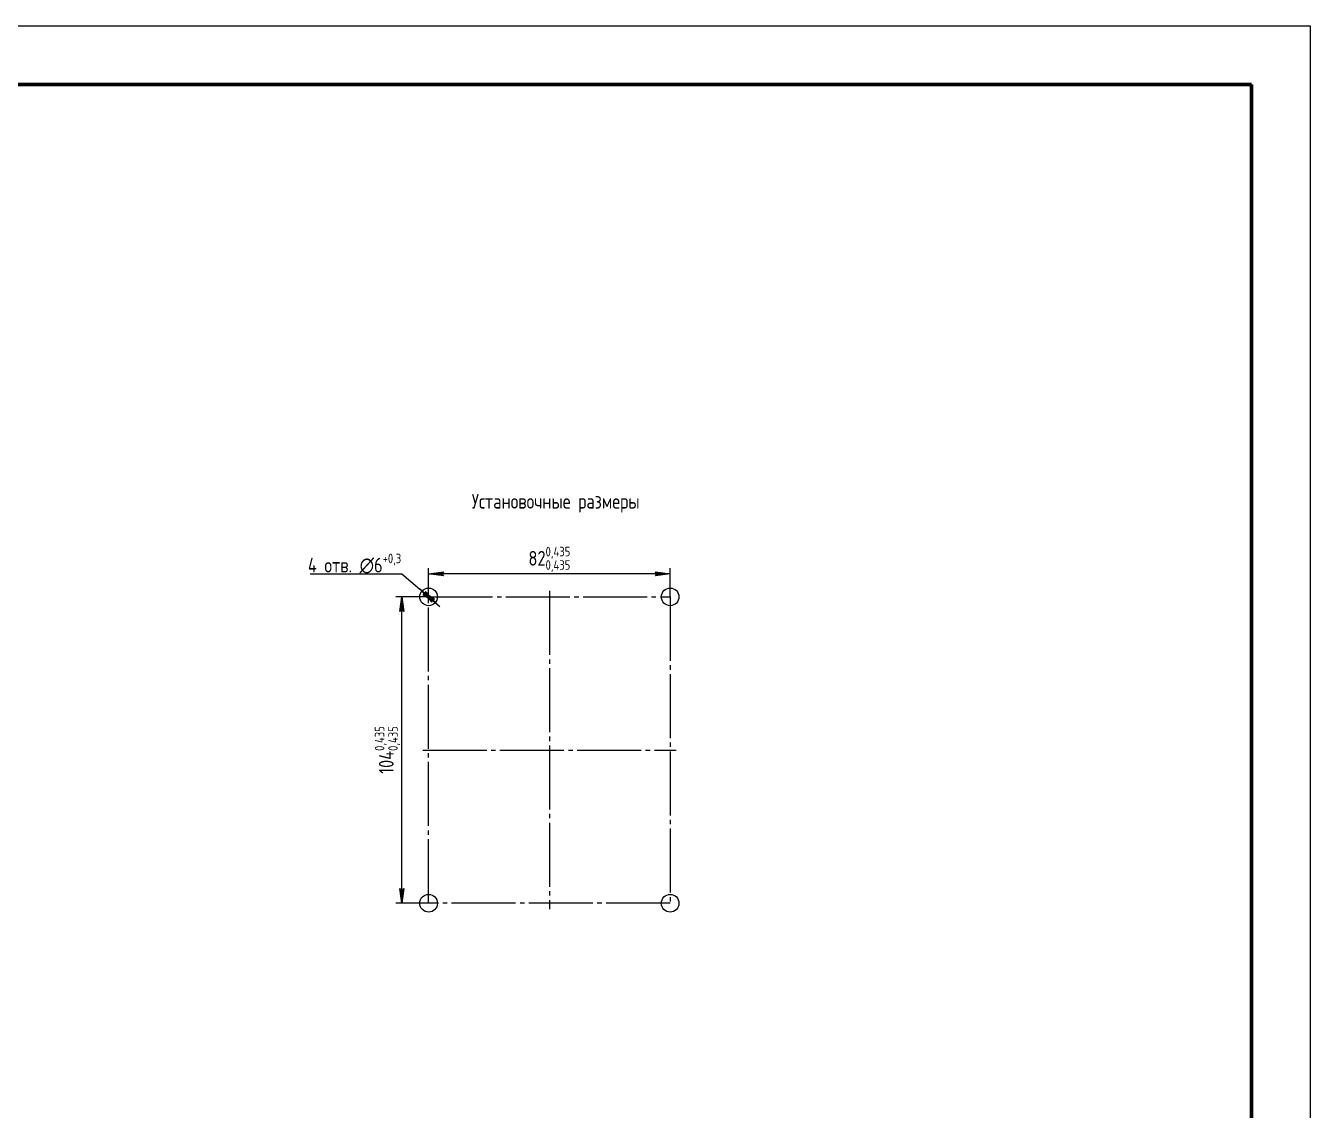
# Model space of a CAD drawing. Header units: millimetres. Extents: x -102 to 318, y -87 to 210.
# Drawn here: x 208.9 to 318, y 117.9 to 210 of the extents above; entities that cross this region are included whole.
import ezdxf
from ezdxf.enums import TextEntityAlignment as Align

# ---------------------------------------------------------------- set-up
doc = ezdxf.new("R2010")
doc.units = ezdxf.units.MM
for name, pattern in [('K5LT32768', [0]), ('K5LT_AXLED', [26.227272, 21.727272, -1.5, 1.5, -1.5]), ('K5LT_BASIC', [0]), ('K5LT_THIN', [0])]:
    doc.linetypes.add(name, pattern=pattern)
for name, color, linetype in [('BORDER_TEXT', 7, 'Continuous'), ('TEXT', 4, 'Continuous'), ('TEXT_TRANSLATION_EN', 51, 'Continuous'), ('TITLE_TEXT', 7, 'Continuous'), ('Системный слой', 7, 'Continuous')]:
    doc.layers.add(name, color=color, linetype=linetype)
doc.styles.add('KDIMTEXTSTYLE', font='GOST_AU.SHX', dxfattribs={"width": 0.96, "oblique": 15, "height": 5})
doc.styles.get("Standard").update_dxf_attribs({"font": 'GOST_A.TTF'})
doc.dimstyles.new('KDIMSTYLE (1.00)', dxfattribs={"dimtxt": 5, "dimasz": 1, "dimexe": 2, "dimexo": 0, "dimgap": 1, "dimtad": 1, "dimtxsty": 'KDIMTEXTSTYLE', "dimsah": 1, "dimcen": 0, "dimdle": 1, "dimazin": 3, "dimtfac": 0.667, "dimtmove": 0, "dimatfit": 3, "dimtvp": 1})

# ---------------------------------------------------------------- blocks, each defined once
blk = doc.blocks.new('KDIMARROW_01')
at = {"layer": 'Системный слой'}
blk.add_hatch(color=0, dxfattribs=at).paths.add_polyline_path([(0, 0), (-5, 0.66), (-4.5, 0), (-5, -0.66)])
at = {"layer": 'Системный слой', "color": 0, "linetype": 'K5LT_THIN', "lineweight": 18}
for p, q in [((-4.5, 0), (-5, 0.66)), ((-5, 0.66), (0, 0)), ((0, 0), (-5, -0.66)), ((-5, -0.66), (-4.5, 0)), ((0, 0), (-1, 0))]:
    blk.add_line(p, q, dxfattribs=at)
blk = doc.blocks.new('*D441')
at = {"layer": 'Defpoints', "color": 0, "transparency": 16777216}
for p in [(-41, 59.79), (-41, 52), (41, 52)]:
    blk.add_point(p, dxfattribs=at)
at = {"layer": 'Системный слой', "color": 0, "lineweight": -2, "transparency": 16777216}
for p, q in [((-41, 52), (-41, 61.79)), ((41, 52), (41, 61.79)), ((40, 59.79), (-40, 59.79))]:
    blk.add_line(p, q, dxfattribs=at)
at = {"layer": 'Системный слой', "color": 0, "lineweight": -2, "transparency": 16777216, "rotation": 180}
blk.add_blockref('KDIMARROW_01', (-41, 59.79), dxfattribs=at)
at = {"layer": 'Системный слой', "color": 0, "lineweight": -2, "transparency": 16777216}
blk.add_blockref('KDIMARROW_01', (41, 59.79), dxfattribs=at)
at = {"layer": 'Системный слой', "color": 7, "transparency": 16777216, "insert": (0, 65.08), "char_height": 5, "attachment_point": 5}
blk.add_mtext('\\A1;82\\H0.65x;\\S0,435^ 0,435;\\H1.5x;', dxfattribs=at)
blk = doc.blocks.new('*D442')
at = {"layer": 'Defpoints', "color": 0, "transparency": 16777216}
for p in [(-50.09, 52), (-41, 52), (-41, -52)]:
    blk.add_point(p, dxfattribs=at)
at = {"layer": 'Системный слой', "color": 0, "lineweight": -2, "transparency": 16777216}
for p, q in [((-41, 52), (-52.09, 52)), ((-50.09, -51), (-50.09, 51)), ((-41, -52), (-52.09, -52))]:
    blk.add_line(p, q, dxfattribs=at)
for p, rotation in [((-50.09, 52), 90), ((-50.09, -52), 270)]:
    blk.add_blockref('KDIMARROW_01', p, dxfattribs=dict(at, rotation=rotation))
at = {"layer": 'Системный слой', "color": 7, "transparency": 16777216, "insert": (-55.37, 0), "char_height": 5, "attachment_point": 5, "rotation": 90}
blk.add_mtext('\\A1;104\\H0.65x;\\S0,435^ 0,435;\\H1.5x;', dxfattribs=at)
blk = doc.blocks.new('KDIMARROW_02')
at = {"layer": 'Системный слой'}
blk.add_hatch(color=0, dxfattribs=at).paths.add_polyline_path([(4.5, 0), (5, 0.66), (0, 0), (5, -0.66)])
at = {"layer": 'Системный слой', "color": 0, "linetype": 'K5LT_THIN', "lineweight": 18}
for p, q in [((0, 0), (-1, 0)), ((5, 0.66), (0, 0)), ((0, 0), (5, -0.66)), ((0, 0), (7, 0)), ((4.5, 0), (5, 0.66)), ((5, -0.66), (4.5, 0))]:
    blk.add_line(p, q, dxfattribs=at)
blk = doc.blocks.new('*D443')
at = {"layer": 'Defpoints', "color": 0, "transparency": 16777216}
for p in [(-43.28, 53.95), (-38.72, 50.05)]:
    blk.add_point(p, dxfattribs=at)
at = {"layer": 'Системный слой', "color": 0, "lineweight": -2, "transparency": 16777216}
for p, q in [((-81.19, 59.79), (-50.09, 59.79)), ((-50.09, 59.79), (-44.04, 54.6)), ((-38.72, 50.05), (-43.28, 53.95)), ((-37.96, 49.4), (-37.2, 48.75))]:
    blk.add_line(p, q, dxfattribs=at)
for p, rotation in [((-38.72, 50.05), 139.392380194757), ((-43.28, 53.95), 319.392380194757)]:
    blk.add_blockref('KDIMARROW_02', p, dxfattribs=dict(at, rotation=rotation))
at = {"layer": 'Системный слой', "color": 7, "transparency": 16777216, "insert": (-66.14, 63.3), "char_height": 5, "attachment_point": 5}
blk.add_mtext('\\A1;4 отв. ∅6\\H0.65x;\\S+0,3^ ;\\H1.5x;', dxfattribs=at)
blk = doc.blocks.new('Border_A3')
at = {"color": 7, "linetype": 'K5LT_THIN', "lineweight": 18}
for p, q in [((-20, 292), (400, 292)), ((400, 292), (400, -5))]:
    blk.add_line(p, q, dxfattribs=at)
at = {"color": 7, "linetype": 'K5LT_BASIC', "lineweight": 60}
for p, q in [((0, 287), (395, 287)), ((395, 287), (395, 0))]:
    blk.add_line(p, q, dxfattribs=at)
at = {"layer": 'BORDER_TEXT', "color": 7}
for tag, height, p in [('RUTITLE', 4, (335, 47.5)), ('PROJECT_TITLE_2', 4, (313.54, 26.7)), ('PROJECT_TITLE_3', 4, (313.54, 19.47)), ('RUSHEET', 2.5, (363.59, 17.19)), ('RUSHTS', 2.5, (391.73, 17.23)), ('COMPANY', 4, (310, 7.5))]:
    blk.add_attdef(tag, text='', height=height, dxfattribs=at).set_placement(p, align=Align.MIDDLE_CENTER)
blk.add_attdef('PROJECT_TITLE_1', text='', height=4, dxfattribs=at).set_placement((313.31, 35.19), align=Align.TOP_CENTER)
at = {"layer": 'TEXT', "color": 7, "lineweight": 5}
for tag, p in [('RUDES', (227.5, 27.5)), ('RUCHECK', (227.5, 22.5)), ('RUTCONT', (227.5, 17.5)), ('RUNCONT', (227.5, 7.5)), ('RUPEM', (227.5, 2.5))]:
    blk.add_attdef(tag, text='', height=2.5, dxfattribs=at).set_placement(p, align=Align.MIDDLE_LEFT)
for tag, p in [('RUDESDATA', (269.87, 27.34)), ('RUCHECKDATA', (269.87, 22.35)), ('RUTCONTDATA', (269.87, 17.35)), ('RUNCONTDATA', (269.87, 7.35)), ('RUPEMDATA', (269.87, 2.35))]:
    blk.add_attdef(tag, text='', height=2.3, dxfattribs=at).set_placement(p, align=Align.MIDDLE_CENTER)
at = {"layer": 'TEXT_TRANSLATION_EN', "color": 7}
blk.add_attdef('SCALE', text='', height=4, dxfattribs=at).set_placement((386, 27.5), align=Align.MIDDLE_CENTER)
at = {"layer": 'TITLE_TEXT', "color": 7}
blk.add_attdef('RUTITLE_TOP_001', (68.04, 280.8), '', height=4, rotation=180, dxfattribs=at)
blk = doc.blocks.new('VA.121209_installation_dimensions')
at = {"layer": 'Системный слой', "color": 30, "linetype": 'K5LT_AXLED', "lineweight": 18, "true_color": 0xff8000}
for p, q in [((0, 54), (0, -54)), ((-41, 52), (41, 52)), ((-41, -52), (-41, 52)), ((41, 52), (41, -52)), ((-43, 0), (43, 0)), ((41, -52), (-41, -52))]:
    blk.add_line(p, q, dxfattribs=at)
at = {"layer": 'Системный слой', "color": 51, "linetype": 'K5LT32768', "lineweight": 9, "true_color": 0xffff52}
for centre in [(-41, 52), (41, 52), (-41, -52), (41, -52)]:
    blk.add_circle(centre, 3, dxfattribs=at)
at = {"layer": 'Системный слой', "color": 7, "insert": (-26.36, 86.947), "char_height": 5, "attachment_point": 1}
blk.add_mtext('Установочные размеры', dxfattribs=at)
at = {"layer": 'Системный слой', "color": 7}
dim = blk.add_diameter_dim_2p(p1=(-38.722, 50.047), p2=(-43.278, 53.953), dimstyle='KDIMSTYLE (1.00)', override={"dimtih": 1, "dimtoh": 1, "dimpost": '4 отв. ∅<>\\H0.65x;\\S+0,3^ ;\\H1.5x;', "dimtxsty": 'Standard', "dimblk1": 'KDIMARROW_02', "dimblk2": 'KDIMARROW_02', "dimclrt": 7, "dimtmove": 1, "dimatfit": 2, "dimtolj": 1}, dxfattribs=at)
dim.commit()
dim.dimension.update_dxf_attribs({"geometry": '*D443', "text_midpoint": (-50.091, 59.794), "dimtype": 163})
dim = blk.add_linear_dim(base=(-41, 59.794), p1=(41, 52), p2=(-41, 52), dimstyle='KDIMSTYLE (1.00)', override={"dimexo": 0, "dimpost": '<>\\H0.65x;\\S0,435^ 0,435;\\H1.5x;', "dimtxsty": 'Standard', "dimblk1": 'KDIMARROW_01', "dimblk2": 'KDIMARROW_01', "dimse1": 0, "dimse2": 0, "dimclrt": 7, "dimtolj": 1}, dxfattribs=at)
dim.commit()
dim.dimension.update_dxf_attribs({"geometry": '*D441', "text_midpoint": (0, 59.794), "dimtype": 160})
dim = blk.add_linear_dim(base=(-50.091, 52), p1=(-41, -52), p2=(-41, 52), angle=90, dimstyle='KDIMSTYLE (1.00)', override={"dimexo": 0, "dimpost": '<>\\H0.65x;\\S0,435^ 0,435;\\H1.5x;', "dimtxsty": 'Standard', "dimblk1": 'KDIMARROW_01', "dimblk2": 'KDIMARROW_01', "dimse1": 0, "dimse2": 0, "dimclrt": 7, "dimtolj": 1}, dxfattribs=at)
dim.commit()
dim.dimension.update_dxf_attribs({"geometry": '*D442', "text_midpoint": (-50.091, 0), "dimtype": 160})

msp = doc.modelspace()

# ---------------------------------------------------------------- block references
msp.add_blockref('Border_A3', (-82.043, -82.02))
at = {"xscale": 0.25, "yscale": 0.25, "zscale": 0.25}
msp.add_blockref('VA.121209_installation_dimensions', (253.371, 148.513), dxfattribs=at)

doc.saveas('drawing.dxf')
